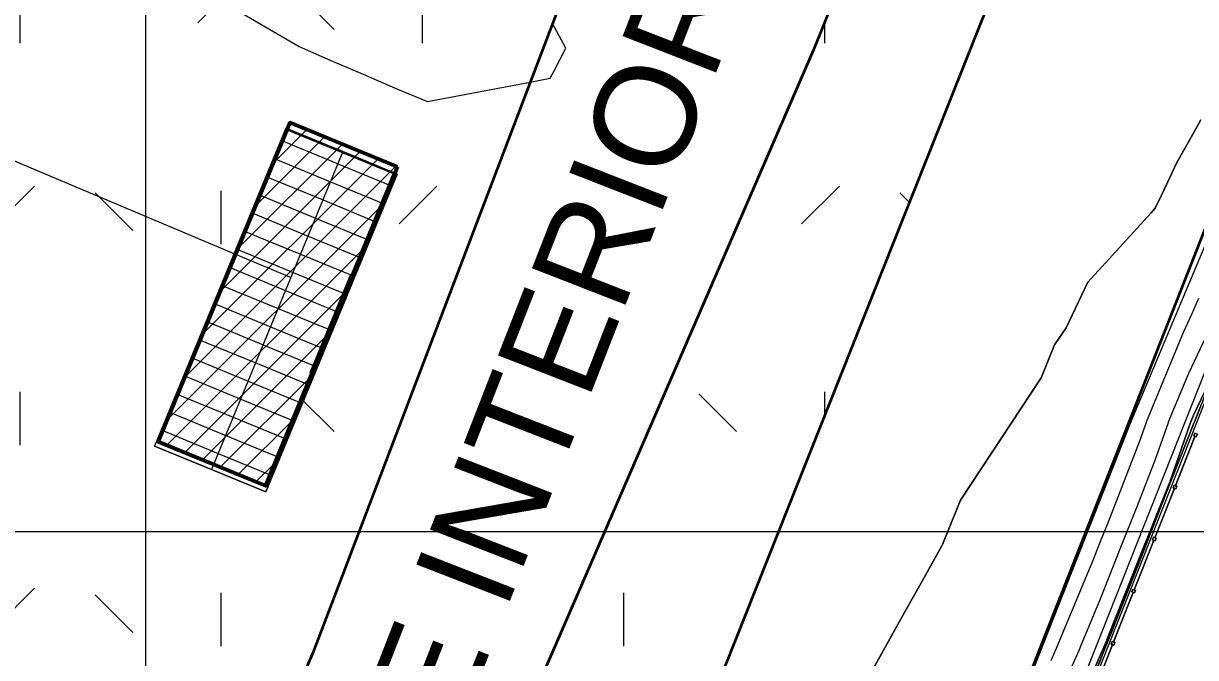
# Model space of a CAD drawing. Header units: metres. Extents: x -207 to 292, y -187 to 169.
# Drawn here: x -102.43 to -81.51, y 16.67 to 28 of the extents above; entities that cross this region are included whole.
import ezdxf

# ---------------------------------------------------------------- set-up
doc = ezdxf.new("R2010")
doc.units = ezdxf.units.M
for name, color, linetype, lineweight in [('A-FLOR', 7, 'Continuous', 9), ('A-GLAZ-CWMG', 7, 'Continuous', 9), ('A-ROOF', 7, 'Continuous', 9), ('A-ROOF-PATT', 7, 'Continuous', 9), ('ACHURADO', 7, 'Continuous', 9), ('BORDE CAMINO', 7, 'Continuous', 35), ('C-BLDG-PADS', 7, 'Continuous', 9), ('C-TOPO', 7, 'Continuous', 9), ('C-TOPO-MAJR', 7, 'Continuous', 35), ('C-TOPO-MINR', 7, 'Continuous', 9), ('CERCO INTERIOR', 7, 'Continuous', 9), ('edificios', 7, 'Continuous', 50), ('grilla', 7, 'Continuous', 9), ('I-WALL', 7, 'Continuous', 9), ('P-SANR-FIXT', 7, 'Continuous', 9), ('solera', 7, 'Continuous', 35)]:
    doc.layers.add(name, color=color, linetype=linetype, lineweight=lineweight)
doc.layers.add('PR10-ARQ-PL-001-Emplazamiento-C-1_dwg', color=7, linetype='Continuous', lineweight=9, true_color=0x767676)
doc.layers.add('TEXTO', color=5, linetype='Continuous', lineweight=9, true_color=0x0000ff)
doc.styles.add('Arial', font='arial.ttf', dxfattribs={"height": 1.792988})
pattern_1 = [(90, (-655750.258, -5498481.082), (-3.592, 3.592), [0.9525, -6.232]), (45, (-655750.258, -5498481.082), (-3.5921024484, 3.5921024484), [0.9525, -4.127]), (135, (-655750.258, -5498481.082), (-3.5921024484, -3.5921024484), [0.9525, -4.127])]

# ---------------------------------------------------------------- blocks, each defined once
blk = doc.blocks.new('M_Estanque-Terraza - M_Estanque-Terraza-2331352-PLANTA EMPLAZAMIENTO ACTUALIZADO')
at = {"layer": 'P-SANR-FIXT'}
for p, q in [((-4.04, -2.86), (-4.466, -3.222)), ((-4.466, -3.222), (-4.04, -2.86)), ((-4.04, -2.86), (-4.466, -3.222)), ((-4.466, -3.222), (-4.04, -2.86)), ((-4.415, -3.253), (-3.976, -2.879)), ((-4.415, -3.253), (-4.007, -2.906)), ((-4.007, -2.906), (-4.415, -3.253)), ((-4.415, -3.253), (-4.007, -2.906)), ((-4.007, -2.906), (-4.415, -3.253)), ((-3.95, -2.873), (-4.407, -3.262)), ((-4.407, -3.262), (-3.967, -2.887)), ((-4.04, -2.86), (-4.175, -2.975)), ((-4.175, -2.975), (-4.04, -2.86)), ((-3.974, -2.877), (-4.142, -3.021)), ((-4.142, -3.021), (-4.007, -2.906)), ((-4.007, -2.906), (-4.142, -3.021)), ((-4.142, -3.021), (-4.027, -2.922)), ((-4.194, -2.991), (-4.466, -3.222)), ((-4.466, -3.222), (-4.194, -2.991)), ((-4.161, -3.037), (-4.415, -3.253)), ((-4.161, -3.037), (-4.415, -3.253)), ((-4.415, -3.253), (-4.161, -3.037)), ((-4.044, -2.937), (-4.161, -3.037)), ((-4.471, -3.292), (-4.012, -3.832)), ((-4.012, -3.832), (-4.471, -3.292)), ((-4.471, -3.292), (-4.012, -3.832)), ((-4.012, -3.832), (-4.471, -3.292)), ((-4.471, -3.292), (-4.012, -3.832)), ((-4.012, -3.832), (-4.471, -3.292)), ((-3.981, -3.781), (-4.416, -3.27)), ((-4.416, -3.27), (-3.981, -3.781)), ((-3.981, -3.781), (-4.416, -3.27)), ((-4.416, -3.27), (-3.981, -3.781)), ((-4.416, -3.27), (-3.981, -3.781)), ((-3.981, -3.781), (-4.416, -3.27)), ((-4.416, -3.27), (-3.981, -3.781)), ((-3.981, -3.781), (-4.416, -3.27)), ((-3.972, -3.773), (-4.407, -3.262)), ((-4.407, -3.262), (-3.972, -3.773)), ((3.617, -3.281), (3.462, -3.441)), ((3.617, -3.281), (3.462, -3.441)), ((3.541, -3.362), (3.617, -3.281)), ((3.779, -3.443), (3.617, -3.281)), ((-3.972, -3.773), (-3.519, -3.388)), ((-3.536, -3.402), (-3.972, -3.773)), ((-3.529, -3.412), (-3.964, -3.783)), ((-3.56, -3.439), (-3.964, -3.783)), ((-3.964, -3.783), (-3.56, -3.439)), ((-3.56, -3.439), (-3.964, -3.783)), ((-3.964, -3.783), (-3.56, -3.439)), ((-3.941, -3.837), (-3.521, -3.479)), ((-3.521, -3.479), (-3.941, -3.837)), ((-3.941, -3.837), (-3.521, -3.479)), ((-3.521, -3.479), (-3.941, -3.837)), ((-3.714, -3.57), (-3.597, -3.47)), ((-3.695, -3.554), (-3.527, -3.411)), ((-3.695, -3.554), (-3.56, -3.439)), ((-3.56, -3.439), (-3.695, -3.554)), ((-3.58, -3.455), (-3.695, -3.554)), ((-3.656, -3.594), (-3.521, -3.479)), ((-3.521, -3.479), (-3.656, -3.594)), ((3.462, -3.441), (3.541, -3.362)), ((3.462, -3.441), (3.63, -3.597)), ((3.826, -3.397), (3.586, -3.645)), ((3.826, -3.397), (3.586, -3.645)), ((3.779, -3.443), (3.63, -3.597)), ((3.779, -3.443), (3.63, -3.597)), ((3.87, -3.441), (3.631, -3.688)), ((3.87, -3.441), (3.631, -3.688)), ((3.634, -3.691), (3.872, -3.444)), ((3.634, -3.691), (3.872, -3.444)), ((3.882, -3.453), (3.644, -3.699)), ((3.882, -3.453), (3.644, -3.699)), ((3.826, -3.397), (3.779, -3.443)), ((3.839, -3.497), (3.816, -3.521)), ((3.839, -3.497), (3.816, -3.521)), ((3.816, -3.521), (3.824, -3.529)), ((3.816, -3.521), (3.824, -3.529)), ((3.843, -3.492), (3.82, -3.517)), ((3.843, -3.492), (3.82, -3.517)), ((3.824, -3.529), (3.847, -3.504)), ((3.824, -3.529), (3.847, -3.504)), ((3.87, -3.441), (3.826, -3.397)), ((3.828, -3.525), (3.851, -3.5)), ((3.828, -3.525), (3.851, -3.5)), ((3.857, -3.478), (3.843, -3.492)), ((3.843, -3.492), (3.851, -3.5)), ((3.851, -3.5), (3.843, -3.492)), ((3.851, -3.5), (3.843, -3.492)), ((3.851, -3.5), (3.865, -3.486)), ((3.871, -3.464), (3.857, -3.478)), ((3.865, -3.486), (3.879, -3.471)), ((3.879, -3.471), (3.871, -3.464)), ((3.882, -3.453), (3.872, -3.444)), ((-3.964, -3.783), (-3.714, -3.57)), ((-3.714, -3.57), (-3.964, -3.783)), ((-3.964, -3.783), (-3.714, -3.57)), ((-3.941, -3.837), (-3.675, -3.61)), ((-3.675, -3.61), (-3.941, -3.837)), ((3.63, -3.597), (3.586, -3.645)), ((3.586, -3.645), (3.631, -3.688)), ((3.634, -3.691), (3.644, -3.699)), ((3.668, -3.674), (3.654, -3.689)), ((3.654, -3.689), (3.662, -3.696)), ((3.662, -3.696), (3.676, -3.682)), ((3.682, -3.66), (3.668, -3.674)), ((3.676, -3.682), (3.69, -3.668)), ((3.705, -3.635), (3.682, -3.66)), ((3.705, -3.635), (3.682, -3.66)), ((3.69, -3.668), (3.682, -3.66)), ((3.682, -3.66), (3.69, -3.668)), ((3.682, -3.66), (3.69, -3.668)), ((3.709, -3.631), (3.686, -3.656)), ((3.709, -3.631), (3.686, -3.656)), ((3.69, -3.668), (3.713, -3.643)), ((3.69, -3.668), (3.713, -3.643)), ((3.694, -3.663), (3.717, -3.639)), ((3.694, -3.663), (3.717, -3.639)), ((3.717, -3.639), (3.709, -3.631)), ((3.717, -3.639), (3.709, -3.631)), ((3.776, -3.562), (3.749, -3.591)), ((3.776, -3.562), (3.749, -3.591)), ((3.776, -3.562), (3.749, -3.591)), ((3.776, -3.562), (3.749, -3.591)), ((3.749, -3.591), (3.757, -3.598)), ((3.749, -3.591), (3.757, -3.598)), ((3.757, -3.598), (3.784, -3.569)), ((3.757, -3.598), (3.784, -3.569)), ((3.757, -3.598), (3.784, -3.569)), ((3.757, -3.598), (3.784, -3.569)), ((3.784, -3.569), (3.776, -3.562)), ((3.784, -3.569), (3.776, -3.562))]:
    blk.add_line(p, q, dxfattribs=at)
at = {"layer": 'P-SANR-FIXT', "flags": 128}
for points in [[(-3.976, -2.879), (-3.983, -2.885), (-3.991, -2.892), (-3.999, -2.898), (-4.006, -2.905), (-4.014, -2.911), (-4.021, -2.918), (-4.029, -2.924), (-4.037, -2.931), (-4.044, -2.937)], [(-4.027, -2.922), (-4.022, -2.918), (-4.016, -2.913), (-4.011, -2.909), (-4.006, -2.904), (-4.001, -2.9), (-3.995, -2.895), (-3.99, -2.891), (-3.985, -2.886), (-3.979, -2.882), (-3.974, -2.877)], [(-3.967, -2.887), (-3.962, -2.882), (-3.956, -2.878), (-3.95, -2.873)], [(-3.597, -3.47), (-3.59, -3.464), (-3.582, -3.457), (-3.574, -3.451), (-3.567, -3.444), (-3.559, -3.438), (-3.552, -3.431), (-3.544, -3.425), (-3.536, -3.418), (-3.529, -3.412)], [(-3.527, -3.411), (-3.533, -3.415), (-3.538, -3.42), (-3.543, -3.424), (-3.548, -3.429), (-3.554, -3.433), (-3.559, -3.438), (-3.564, -3.442), (-3.569, -3.446), (-3.575, -3.451), (-3.58, -3.455)], [(-3.519, -3.388), (-3.525, -3.392), (-3.53, -3.397), (-3.536, -3.402)]]:
    blk.add_lwpolyline(points, dxfattribs=at)
at = {"layer": 'P-SANR-FIXT'}
for centre, radius, start, end in [((0, 0), 5.152, 0, 180), ((0, 0), 5.152, 0, 180), ((0, 0), 5.127, 360, 180), ((0, 0), 5.127, 360, 180), ((0, 0), 4.998, 360, 180), ((0, 0), 4.976, 360, 180), ((0, 0), 4.906, 0, 180), ((0, 0), 4.883, 0, 180), ((0, 0), 5.152, 180, 216.1202), ((0, 0), 5.152, 180, 216.1202), ((0, 0), 5.127, 180, 216.0991), ((0, 0), 5.127, 180, 216.0991), ((0, 0), 4.998, 180, 215.9878), ((0, 0), 4.976, 180, 215.9675), ((0, 0), 4.906, 180, 0), ((0, 0), 4.883, 180, 0), ((0, 0), 5.152, 223.8638, 0), ((0, 0), 5.152, 223.8638, 0), ((0, 0), 5.127, 223.8805, 0), ((0, 0), 5.127, 223.8805, 0), ((0, 0), 4.998, 223.9693, 0), ((0, 0), 4.976, 223.9856, 360), ((0, 0), 0.181, 360, 180), ((0, 0), 0.181, 0, 180), ((0, 0), 0.181, 180, 360), ((0, 0), 0.181, 180, 0), ((0, 0), 0.156, 0, 180), ((0, 0), 0.156, 0, 180), ((0, 0), 0.156, 180, 0), ((0, 0), 0.156, 180, 0), ((0, 0), 4.95, 215.2893, 215.9444), ((0, 0), 4.95, 215.2893, 215.9444), ((0, 0), 4.95, 215.2893, 215.9444), ((0, 0), 4.95, 215.2893, 215.9444), ((0, 0), 4.95, 215.2893, 215.9444), ((0, 0), 4.95, 215.2893, 215.9444), ((0, 0), 4.908, 215.9062, 224.0344), ((0.035, 0.026), 4.95, 215.9127, 216.052), ((0, 0), 4.884, 216.0253, 223.911), ((0, 0), 5.152, 215.4908, 216.1202), ((0, 0), 5.152, 215.4908, 216.1202), ((0, 0), 5.127, 215.4667, 216.0991), ((0, 0), 5.127, 215.4667, 216.0991), ((-4.433, -3.26), 0.05, 130.4267, 220.4267), ((-4.433, -3.26), 0.05, 130.4267, 220.4267), ((-4.433, -3.26), 0.05, 130.4267, 220.4267), ((-4.433, -3.26), 0.05, 130.4267, 220.4267), ((-4.433, -3.26), 0.05, 130.4267, 220.4267), ((-4.433, -3.26), 0.05, 130.4267, 220.4267), ((-4.407, -3.262), 0.012, 130.4267, 220.4267), ((-4.407, -3.262), 0.012, 130.4267, 220.4267), ((-4.407, -3.262), 0.012, 130.4267, 220.4267), ((-4.407, -3.262), 0.012, 130.4267, 220.4267), ((-4.407, -3.262), 0.012, 130.4267, 220.4267), ((-4.407, -3.262), 0.012, 130.4267, 220.4267), ((-4.407, -3.262), 0.012, 130.4267, 220.4267), ((-4.407, -3.262), 0.012, 130.4267, 220.4267), ((0, 0), 5.127, 223.8805, 224.5122), ((0, 0), 5.127, 223.8805, 224.5122), ((0, 0), 4.95, 224.0039, 224.6583), ((0, 0), 4.95, 224.0039, 224.6583), ((0, 0), 4.95, 224.0039, 224.6583), ((0, 0), 4.95, 224.0039, 224.6583), ((0, 0), 4.95, 224.0039, 224.6583), ((0, 0), 4.95, 224.0039, 224.6583), ((0.035, 0.026), 4.95, 223.8331, 223.9723), ((0, 0), 5.152, 223.8638, 224.4924), ((0, 0), 5.152, 223.8638, 224.4924), ((-3.974, -3.799), 0.05, 220.4267, 310.4267), ((-3.974, -3.799), 0.05, 220.4267, 310.4267), ((-3.974, -3.799), 0.05, 220.4267, 310.4267), ((-3.974, -3.799), 0.05, 220.4267, 310.4267), ((-3.974, -3.799), 0.05, 220.4267, 310.4267), ((-3.974, -3.799), 0.05, 220.4267, 310.4267), ((-3.972, -3.773), 0.012, 220.4267, 310.4267), ((-3.972, -3.773), 0.012, 220.4267, 310.4267), ((-3.972, -3.773), 0.012, 220.4267, 310.4267), ((-3.972, -3.773), 0.012, 220.4267, 310.4267), ((-3.972, -3.773), 0.012, 220.4267, 310.4267), ((-3.972, -3.773), 0.012, 220.4267, 310.4267), ((-3.972, -3.773), 0.012, 220.4267, 310.4267), ((-3.972, -3.773), 0.012, 220.4267, 310.4267)]:
    blk.add_arc(centre, radius, start, end, dxfattribs=at)
for major_axis, ratio, start_param, end_param in [((-2.955, 3.944), 0.99567, 1.554548, 1.55699), ((-2.956, 3.945), 0.995671, 1.693392, 1.695831)]:
    blk.add_ellipse((0.001, 0.001), major_axis=major_axis, ratio=ratio, start_param=start_param, end_param=end_param, dxfattribs=at)
blk = doc.blocks.new('Circular Mullion - 5mm-2127248-PLANTA EMPLAZAMIENTO ACTUALIZADO')
at = {"layer": 'A-GLAZ-CWMG'}
for p, q in [((-107.648, -45.397), (-107.997, -46.28)), ((-107.646, -45.398), (-107.995, -46.281)), ((-107.995, -46.281), (-107.646, -45.398)), ((-107.993, -46.282), (-107.643, -45.399)), ((-107.646, -45.398), (-107.648, -45.397)), ((-107.643, -45.399), (-107.646, -45.398)), ((-107.997, -46.28), (-107.995, -46.281)), ((-107.995, -46.281), (-107.993, -46.282))]:
    blk.add_line(p, q, dxfattribs=at)
blk = doc.blocks.new('Rectangular Mullion - 50 x 50 mm-2128568-PLANTA EMPLAZAMIENTO ACTUALIZADO')
at = {"layer": 'A-GLAZ-CWMG'}
for p, q in [((0.025, 0.025), (-0.025, 0.025)), ((-0.025, 0.025), (-0.025, -0.025)), ((0.025, -0.025), (0.025, 0.025)), ((-0.025, -0.025), (0.025, -0.025))]:
    blk.add_line(p, q, dxfattribs=at)
blk = doc.blocks.new('Rectangular Mullion - 50 x 50 mm-2128569-PLANTA EMPLAZAMIENTO ACTUALIZADO')
at = {"layer": 'A-GLAZ-CWMG'}
for p, q in [((-0.025, -0.025), (-0.025, 0.025)), ((-0.025, 0.025), (0.025, 0.025)), ((0.025, 0.025), (0.025, -0.025)), ((0.025, -0.025), (-0.025, -0.025))]:
    blk.add_line(p, q, dxfattribs=at)
blk = doc.blocks.new('YADRAN_LASQUEMAS_ARQ_MO_002_TERRAZAS_rvt-1-PLANTA EMPLAZAMIENTO ACTUALIZADO')
at = {"layer": 'A-GLAZ-CWMG', "lineweight": 9}
for p in [(26.125, 66.019), (26.125, 66.019), (26.125, 66.019), (26.125, 66.019), (25.757, 65.089), (25.757, 65.089), (25.757, 65.089), (25.757, 65.089), (25.389, 64.159), (25.389, 64.159), (25.389, 64.159), (25.389, 64.159), (25.021, 63.229), (25.021, 63.229), (25.021, 63.229), (25.021, 63.229), (24.653, 62.299), (24.653, 62.299), (24.653, 62.299), (24.653, 62.299)]:
    blk.add_blockref('Circular Mullion - 5mm-2127248-PLANTA EMPLAZAMIENTO ACTUALIZADO', p, dxfattribs=at)
at = {"layer": 'A-GLAZ-CWMG', "lineweight": 9, "extrusion": (0, 0, -1), "rotation": 111.5900000000005}
for name, p in [('Rectangular Mullion - 50 x 50 mm-2128568-PLANTA EMPLAZAMIENTO ACTUALIZADO', (81.511, 20.644)), ('Rectangular Mullion - 50 x 50 mm-2128569-PLANTA EMPLAZAMIENTO ACTUALIZADO', (81.511, 20.644)), ('Rectangular Mullion - 50 x 50 mm-2128568-PLANTA EMPLAZAMIENTO ACTUALIZADO', (81.879, 19.714)), ('Rectangular Mullion - 50 x 50 mm-2128569-PLANTA EMPLAZAMIENTO ACTUALIZADO', (81.879, 19.714)), ('Rectangular Mullion - 50 x 50 mm-2128568-PLANTA EMPLAZAMIENTO ACTUALIZADO', (82.247, 18.785)), ('Rectangular Mullion - 50 x 50 mm-2128569-PLANTA EMPLAZAMIENTO ACTUALIZADO', (82.247, 18.785)), ('Rectangular Mullion - 50 x 50 mm-2128568-PLANTA EMPLAZAMIENTO ACTUALIZADO', (82.615, 17.855)), ('Rectangular Mullion - 50 x 50 mm-2128569-PLANTA EMPLAZAMIENTO ACTUALIZADO', (82.615, 17.855)), ('Rectangular Mullion - 50 x 50 mm-2128568-PLANTA EMPLAZAMIENTO ACTUALIZADO', (82.983, 16.925)), ('Rectangular Mullion - 50 x 50 mm-2128569-PLANTA EMPLAZAMIENTO ACTUALIZADO', (82.983, 16.925))]:
    blk.add_blockref(name, p, dxfattribs=at)
at = {"layer": 'P-SANR-FIXT', "lineweight": 9, "rotation": 154.3771250521}
blk.add_blockref('M_Estanque-Terraza - M_Estanque-Terraza-2331352-PLANTA EMPLAZAMIENTO ACTUALIZADO', (-78.181, 11.407), dxfattribs=at)
blk = doc.blocks.new('YADRAN_LASQUEMAS_ARQ_MO_006_E02_rvt-1-PLANTA EMPLAZAMIENTO ACTUALIZADO')
at = {"layer": 'A-ROOF-PATT', "true_color": 0x008040}
h = blk.add_hatch(dxfattribs=at)
h.set_pattern_fill('FP_48', color=116, style=0, pattern_type=2)
h.set_pattern_definition([(157.569, (-13.152, -10.94), (-0.1335497, -0.3235189), [])])
h.paths.add_polyline_path([(-99.075, 20.027), (-96.73, 25.707), (-97.749, 26.127), (-100.093, 20.448)])
h = blk.add_hatch(dxfattribs=at)
h.set_pattern_fill('FP_47', color=116, style=0, pattern_type=2)
h.set_pattern_definition([(157.569, (-12.874, -11.055), (-0.1335497, -0.3235189), [])])
h.paths.add_polyline_path([(-98.106, 19.627), (-95.761, 25.307), (-96.73, 25.707), (-99.075, 20.027)])
at = {"layer": 'A-FLOR'}
for p, q in [((-100.005, 20.541), (-97.712, 26.094)), ((-97.712, 26.094), (-100.005, 20.541)), ((-97.712, 26.094), (-95.835, 25.319)), ((-95.835, 25.319), (-97.712, 26.094)), ((-95.835, 25.319), (-97.298, 21.775)), ((-97.298, 21.775), (-95.835, 25.319)), ((-97.298, 21.775), (-98.128, 19.766)), ((-98.128, 19.766), (-97.298, 21.775)), ((-98.128, 19.766), (-100.005, 20.541)), ((-100.005, 20.541), (-98.128, 19.766))]:
    blk.add_line(p, q, dxfattribs=at)
at = {"layer": 'A-ROOF'}
for p, q in [((-97.749, 26.127), (-100.093, 20.448)), ((-97.749, 26.127), (-100.093, 20.448)), ((-96.73, 25.707), (-97.749, 26.127)), ((-97.749, 26.127), (-96.73, 25.707)), ((-96.73, 25.707), (-99.075, 20.027)), ((-96.73, 25.707), (-99.075, 20.027)), ((-95.761, 25.307), (-96.73, 25.707)), ((-96.73, 25.707), (-95.761, 25.307)), ((-98.106, 19.627), (-95.761, 25.307)), ((-95.761, 25.307), (-98.106, 19.627)), ((-99.075, 20.027), (-100.093, 20.448)), ((-100.093, 20.448), (-99.075, 20.027)), ((-98.106, 19.627), (-99.075, 20.027)), ((-99.075, 20.027), (-98.106, 19.627))]:
    blk.add_line(p, q, dxfattribs=at)
at = {"layer": 'I-WALL'}
for p, q in [((-100.014, 20.545), (-97.722, 26.098)), ((-97.722, 26.098), (-100.014, 20.545)), ((-100.005, 20.541), (-97.712, 26.094)), ((-97.712, 26.094), (-100.005, 20.541)), ((-97.722, 26.098), (-97.718, 26.107)), ((-97.718, 26.107), (-97.722, 26.098)), ((-97.718, 26.107), (-96.733, 25.701)), ((-95.822, 25.325), (-97.718, 26.107)), ((-97.712, 26.094), (-95.835, 25.319)), ((-96.737, 25.691), (-97.712, 26.094)), ((-96.737, 25.691), (-96.733, 25.701)), ((-95.835, 25.319), (-96.737, 25.691)), ((-96.733, 25.701), (-95.822, 25.325)), ((-95.835, 25.319), (-96.586, 23.501)), ((-96.586, 23.501), (-95.835, 25.319)), ((-95.822, 25.325), (-95.826, 25.316)), ((-95.826, 25.316), (-95.822, 25.325)), ((-95.826, 25.316), (-96.577, 23.497)), ((-96.577, 23.497), (-95.826, 25.316)), ((-97.315, 21.76), (-96.589, 23.518)), ((-96.589, 23.518), (-97.315, 21.76)), ((-97.306, 21.756), (-96.58, 23.515)), ((-96.58, 23.515), (-97.306, 21.756)), ((-96.589, 23.518), (-96.58, 23.515)), ((-96.589, 23.518), (-96.58, 23.515)), ((-96.577, 23.497), (-96.586, 23.501)), ((-96.577, 23.497), (-96.586, 23.501)), ((-97.298, 21.775), (-98.128, 19.766)), ((-98.128, 19.766), (-97.298, 21.775)), ((-97.289, 21.771), (-98.122, 19.753)), ((-98.122, 19.753), (-97.289, 21.771)), ((-97.298, 21.775), (-97.289, 21.771)), ((-97.298, 21.775), (-97.289, 21.771)), ((-97.306, 21.756), (-97.315, 21.76)), ((-97.306, 21.756), (-97.315, 21.76)), ((-100.018, 20.536), (-100.014, 20.545)), ((-100.014, 20.545), (-100.018, 20.536)), ((-99.033, 20.129), (-100.018, 20.536)), ((-100.018, 20.536), (-98.131, 19.757)), ((-98.128, 19.766), (-100.005, 20.541)), ((-100.005, 20.541), (-99.029, 20.138)), ((-99.029, 20.138), (-99.033, 20.129)), ((-98.131, 19.757), (-99.033, 20.129)), ((-99.029, 20.138), (-98.128, 19.766)), ((-98.122, 19.753), (-98.131, 19.757)), ((-98.122, 19.753), (-98.131, 19.757))]:
    blk.add_line(p, q, dxfattribs=at)
blk = doc.blocks.new('PR10-ARQ-PL-001-Emplazamiento-C-1_dwg-674643-PLANTA EMPLAZAMIENTO ACTUALIZADO')
at = {"lineweight": 9, "true_color": 0x0000ff}
h = blk.add_hatch(dxfattribs=at)
h.set_pattern_fill('FP_4', color=5, style=0, pattern_type=2)
h.set_pattern_definition([(45, (0, 0), (-0.2245064, 0.2245064), [])])
h.paths.add_polyline_path([(-98.109, 19.735), (-95.761, 25.437), (-97.678, 26.227), (-100.027, 20.525), (-98.818, 20.027)])
at = {"layer": 'ACHURADO'}
h = blk.add_hatch(dxfattribs=at)
h.set_pattern_fill('FP_1', color=256, style=0, pattern_type=2)
h.set_pattern_definition(pattern_1)
h.paths.add_polyline_path([(-161.771, -49.779), (-127.862, -43.679), (-120.948, -28.309), (-111.803, -11.418), (-104.331, 0.453), (-97.266, 16.755), (-92.284, 29.861), (-84.153, 48.383), (-83.895, 48.922), (-83.576, 49.56), (-83.246, 50.193), (-82.906, 50.82), (-82.555, 51.442), (-82.193, 52.057), (-81.821, 52.666), (-81.047, 53.865), (-80.645, 54.455), (-80.233, 55.037), (-79.811, 55.613), (-79.38, 56.182), (-75.091, 62.133), (-74.617, 62.76), (-74.134, 63.38), (-73.641, 63.992), (-73.138, 64.596), (-72.625, 65.192), (-72.103, 65.779), (-71.572, 66.359), (-70.664, 67.305), (-70.482, 67.491), (-69.923, 68.045), (-69.356, 68.589), (-68.78, 69.124), (-68.196, 69.65), (-67.003, 70.673), (-66.394, 71.17), (-65.778, 71.658), (-65.153, 72.136), (-64.522, 72.603), (-63.882, 73.061), (-63.236, 73.508), (-62.583, 73.945), (-61.922, 74.371), (-61.255, 74.787), (-60.582, 75.192), (-59.902, 75.586), (-59.306, 75.883), (-58.704, 76.167), (-58.097, 76.441), (-57.486, 76.702), (-56.869, 76.952), (-56.247, 77.19), (-55.621, 77.416), (-54.991, 77.63), (-54.357, 77.832), (-53.077, 78.199), (-52.433, 78.364), (-51.785, 78.517), (-51.134, 78.658), (-50.481, 78.785), (-49.826, 78.901), (-49.168, 79.003), (-48.509, 79.093), (-47.848, 79.171), (-47.185, 79.236), (-45.858, 79.327), (-45.193, 79.354), (-44.527, 79.367), (-43.862, 79.368), (-43.196, 79.357), (-42.531, 79.332), (-41.867, 79.295), (-41.203, 79.245), (-40.54, 79.183), (-39.879, 79.108), (-39.219, 79.02), (-38.562, 78.919), (-37.906, 78.806), (-37.252, 78.68), (-36.601, 78.542), (-35.953, 78.392), (-35.308, 78.229), (-34.666, 78.053), (47.551, 57.663), (47.81, 57.578), (48.073, 57.505), (48.338, 57.445), (48.607, 57.396), (48.877, 57.361), (49.148, 57.338), (49.421, 57.327), (49.693, 57.329), (49.966, 57.344), (50.237, 57.372), (50.506, 57.412), (50.774, 57.464), (51.038, 57.529), (51.3, 57.606), (51.811, 57.797), (52.059, 57.909), (52.301, 58.033), (52.538, 58.169), (52.768, 58.315), (52.991, 58.471), (53.207, 58.638), (53.414, 58.815), (53.614, 59.001), (53.804, 59.196), (53.985, 59.4), (54.156, 59.612), (54.318, 59.831), (54.469, 60.058), (54.609, 60.292), (54.738, 60.532), (54.856, 60.778), (54.962, 61.028), (55.057, 61.284), (55.14, 61.544), (55.21, 61.807), (55.269, 62.073), (55.314, 62.342), (55.348, 62.613), (55.368, 62.884), (55.486, 68.004), (-83.704, 141.488), (-151.221, -23.933)])
h.paths.add_polyline_path([(-98.109, 19.735), (-100.027, 20.525), (-97.678, 26.227), (-95.761, 25.431), (-97.988, 20.027)])
h.paths.add_polyline_path([(-94.264, 28.288), (-97.543, 29.64), (-95.193, 35.341), (-91.917, 33.984), (-94.257, 28.306)])
h.paths.add_polyline_path([(-88.37, 41.33), (-91.648, 42.682), (-89.298, 48.383), (-86.02, 47.032), (-88.359, 41.356)])
h.paths.add_polyline_path([(-107.511, 62.681), (-109.81, 61.362), (-111.554, 61.194), (-112.168, 61.108), (-111.143, 62.121), (-109.024, 62.933)])
h.paths.add_polyline_path([(-107.511, 62.681), (-104.877, 62.965), (-103.986, 62.697), (-104.876, 62.403)])
h.paths.add_polyline_path([(-106.042, 59.476), (-106.66, 60.171), (-107.511, 62.681), (-106.15, 60.408)])
h.paths.add_polyline_path([(-97.117, 62.944), (-99.416, 61.625), (-101.16, 61.457), (-101.774, 61.371), (-100.749, 62.384), (-98.63, 63.196)])
h.paths.add_polyline_path([(-95.648, 59.739), (-96.266, 60.434), (-97.117, 62.944), (-95.756, 60.671)])
h.paths.add_polyline_path([(-94.482, 62.666), (-97.117, 62.944), (-94.483, 63.228), (-93.592, 62.96)])
h.paths.add_polyline_path([(-104.12, 64.725), (-104.103, 64.74), (-104.082, 64.735)])
h.paths.add_polyline_path([(-103.959, 75.174), (-101.325, 75.458), (-100.433, 75.19), (-101.324, 74.896)])
h.paths.add_polyline_path([(-108.615, 73.601), (-107.591, 74.613), (-105.472, 75.426), (-103.959, 75.174), (-106.258, 73.855), (-108.002, 73.687)])
h.paths.add_polyline_path([(-100.567, 77.218), (-100.55, 77.233), (-100.53, 77.228)])
h = blk.add_hatch(dxfattribs=at)
h.set_pattern_fill('FP_1', color=256, style=0, pattern_type=2)
h.set_pattern_definition(pattern_1)
h.paths.add_polyline_path([(-109.746, -33.419), (-81.977, 36.498), (-79.743, 37.301), (-79.538, 37.853), (-79.692, 37.91), (-79.529, 38.351), (-79.159, 38.214), (-79.322, 37.773), (-79.548, 37.372), (-78.372, 37.795), (-31.438, 19.05), (-31.367, 19.242), (-31.521, 19.299), (-31.357, 19.74), (-30.987, 19.603), (-31.15, 19.162), (-31.254, 18.977), (-28.462, 17.861), (-26.474, 22.839), (-35.025, 26.239), (-35.008, 26.281), (-81.174, 44.741), (-81.294, 45.005), (-81.38, 44.833), (-81.457, 44.658), (-81.526, 44.479), (-81.586, 44.297), (-88.33, 27.525), (-99.365, 2.058), (-108.453, -12.959), (-112.02, -18.411), (-112.091, -18.588), (-112.151, -18.77), (-112.199, -18.954), (-112.235, -19.141), (-112.26, -19.331), (-112.272, -19.521), (-112.273, -19.712), (-112.262, -19.902), (-112.239, -20.091), (-112.205, -20.279), (-112.155, -20.474), (-112.101, -20.646), (-112.032, -20.824), (-111.952, -20.997), (-111.861, -21.165), (-111.694, -21.419), (-111.65, -21.482), (-111.529, -21.63), (-111.045, -20.434), (-107.779, -21.779), (-110.981, -29.684), (-113.573, -28.617), (-113.789, -29.154), (-111.88, -31.167)])
h.paths.add_polyline_path([(-100.595, -9.645), (-100.724, -9.624), (-100.849, -9.57), (-100.953, -9.491), (-100.993, -9.445), (-101.023, -9.397), (-101.044, -9.347), (-101.052, -9.298), (-101.05, -9.251), (-100.952, -9.293), (-100.922, -9.223), (-101.02, -9.181), (-100.988, -9.148), (-100.947, -9.121), (-100.899, -9.102), (-100.844, -9.09), (-100.721, -9.093), (-100.595, -9.128), (-100.479, -9.192), (-100.389, -9.278), (-100.356, -9.325), (-100.334, -9.374), (-100.323, -9.422), (-100.322, -9.469), (-100.333, -9.512), (-100.354, -9.551), (-100.386, -9.585), (-100.428, -9.612), (-100.478, -9.632), (-100.534, -9.643)])
h.paths.add_polyline_path([(-101.91, -9.059), (-102.342, -8.873), (-102.186, -8.51), (-101.754, -8.696), (-101.815, -8.838), (-101.918, -8.794), (-101.928, -8.73), (-101.968, -8.68), (-102.028, -8.656), (-102.092, -8.664), (-102.12, -8.681), (-102.16, -8.731), (-102.169, -8.762), (-102.162, -8.827), (-102.124, -8.879), (-102.097, -8.896), (-102.033, -8.907), (-101.972, -8.886), (-101.948, -8.864), (-101.845, -8.908), (-101.862, -8.946)])
at = {"layer": 'BORDE CAMINO', "flags": 128}
for points in [[(-84.203, 48.278), (-92.284, 29.861), (-97.266, 16.755), (-104.331, 0.453), (-111.803, -11.418), (-120.948, -28.309), (-127.862, -43.679), (-126.632, -48.335)], [(-81.586, 44.297), (-88.33, 27.525), (-99.365, 2.058), (-108.453, -12.959), (-112.02, -18.411)]]:
    blk.add_lwpolyline(points, dxfattribs=at)
at = {"layer": 'C-BLDG-PADS', "flags": 128}
blk.add_lwpolyline([(-97.712, 26.094), (-95.835, 25.319), (-98.128, 19.766), (-100.005, 20.541)], close=True, dxfattribs=at)
at = {"layer": 'C-TOPO', "flags": 128}
for points in [[(-99.653, 11.248), (-97.266, 16.755), (-96.988, 17.486), (-96.686, 18.28), (-96.471, 18.847), (-96.237, 19.461), (-95.539, 21.299), (-95.304, 21.917), (-94.515, 23.992), (-94.262, 24.659), (-94.127, 25.013), (-93.277, 27.25), (-93.099, 27.717), (-92.622, 28.974)], [(-92.622, 28.974), (-93.099, 27.717), (-93.277, 27.25), (-94.127, 25.013), (-94.262, 24.659), (-94.515, 23.992), (-95.304, 21.917), (-95.539, 21.299), (-96.237, 19.461), (-96.471, 18.847), (-96.686, 18.28), (-96.988, 17.486), (-97.266, 16.755), (-99.653, 11.248)], [(-93.679, 15.18), (-92.94, 16.886), (-92.523, 17.848), (-92.235, 18.514), (-92.15, 18.709), (-91.702, 19.743), (-91.34, 20.578), (-91.273, 20.733), (-90.293, 22.994), (-90.054, 23.547), (-89.782, 24.174), (-89.505, 24.813), (-89.135, 25.666), (-88.934, 26.13), (-88.807, 26.423), (-88.33, 27.525), (-88.327, 27.532), (-88.174, 27.914), (-87.8, 28.843)], [(-80.993, 36.852), (-81.528, 36.659), (-81.923, 36.517), (-81.977, 36.498), (-82.053, 36.306), (-82.17, 36.01), (-82.226, 35.87), (-82.303, 35.676), (-83.742, 32.054), (-85.272, 28.2), (-86.07, 26.191), (-86.263, 25.706), (-87.024, 23.791), (-87.41, 22.818), (-88.089, 21.107), (-88.763, 19.41), (-89.214, 18.275), (-89.867, 16.631)], [(-87.8, 28.843), (-88.174, 27.914), (-88.327, 27.532), (-88.33, 27.525), (-88.807, 26.423), (-88.934, 26.13), (-89.135, 25.666), (-89.505, 24.813), (-89.782, 24.174), (-90.054, 23.547), (-90.293, 22.994), (-91.273, 20.733), (-91.34, 20.578), (-91.702, 19.743), (-92.15, 18.709), (-92.235, 18.514), (-92.523, 17.848), (-92.94, 16.886), (-93.679, 15.18)], [(-89.867, 16.631), (-89.214, 18.275), (-88.763, 19.41), (-88.089, 21.107), (-87.41, 22.818), (-87.024, 23.791), (-86.263, 25.706), (-86.07, 26.191), (-85.272, 28.2), (-83.742, 32.054), (-82.303, 35.676), (-82.226, 35.87), (-82.17, 36.01), (-82.053, 36.306), (-81.977, 36.498), (-81.923, 36.517), (-81.528, 36.659), (-80.993, 36.852)], [(-81.332, 24.35), (-82.137, 22.305), (-82.271, 21.962), (-83.77, 18.155), (-83.791, 18.102), (-83.812, 18.049), (-84.252, 16.932), (-85.449, 13.89)], [(-81.332, 24.35), (-82.137, 22.305), (-82.271, 21.962), (-83.77, 18.155), (-83.791, 18.102), (-83.812, 18.049), (-84.252, 16.932), (-85.449, 13.89)], [(-43.28, 16.487), (-45.813, 18.344), (-66.313, 26.497), (-70.482, 28.155), (-72.906, 28.918), (-74.861, 28.974), (-76.901, 28.411), (-78.15, 27.746), (-78.732, 27.377), (-79.845, 26.541), (-80.841, 25.228), (-81.779, 22.997), (-82.666, 20.879), (-107.939, -43.26)], [(-83.419, 16.091), (-83.116, 16.86), (-83.066, 16.987), (-82.49, 18.447), (-82.003, 19.682), (-81.955, 19.803), (-81.535, 20.866), (-81.53, 20.879), (-80.989, 22.25)], [(-80.989, 22.25), (-81.53, 20.879), (-81.535, 20.866), (-81.955, 19.803), (-82.003, 19.682), (-82.49, 18.447), (-83.066, 16.987), (-83.116, 16.86), (-83.419, 16.091)]]:
    blk.add_lwpolyline(points, dxfattribs=at)
blk.add_lwpolyline([(-95.835, 25.319), (-97.712, 26.094), (-96.774, 25.707), (-95.835, 25.319), (-97.003, 22.491), (-97.298, 21.775), (-98.128, 19.766), (-99.066, 20.154), (-100.005, 20.541), (-98.859, 23.318), (-97.712, 26.094), (-96.774, 25.707), (-95.835, 25.319), (-97.003, 22.491), (-97.298, 21.775), (-98.128, 19.766), (-99.066, 20.154), (-100.005, 20.541), (-98.859, 23.318), (-97.712, 26.094), (-98.859, 23.318), (-100.005, 20.541), (-99.066, 20.154), (-98.128, 19.766), (-97.298, 21.775), (-97.003, 22.491), (-95.835, 25.319), (-96.774, 25.707), (-97.712, 26.094), (-100.005, 20.541), (-98.128, 19.766), (-97.298, 21.775)], close=True, dxfattribs=at)
at = {"layer": 'C-TOPO-MAJR', "color": 1, "lineweight": 9, "true_color": 0xff0000, "flags": 128}
for points in [[(-99.462, 28.731), (-97.515, 27.587), (-96.905, 27.316), (-96.369, 27.094), (-95.759, 26.823), (-95.223, 26.602), (-93.77, 26.878), (-93.391, 26.95), (-93.03, 27.019), (-92.963, 27.151), (-92.753, 27.559), (-92.992, 27.998)], [(-84.088, 16.614), (-84.02, 16.771), (-84.009, 16.797), (-83.34, 18.406), (-83.201, 18.76), (-83.079, 19.061), (-82.496, 20.573), (-82.484, 20.604), (-82.389, 20.876), (-82.388, 20.879), (-81.72, 22.495), (-81.574, 22.804), (-81.45, 23.091)], [(-81.417, 26.276), (-81.621, 25.91), (-81.842, 25.514), (-82.012, 25.155), (-82.119, 24.929), (-82.229, 24.698), (-82.303, 24.617), (-83.434, 23.375), (-83.714, 22.785), (-83.821, 22.559), (-84.027, 22.255), (-84.269, 21.669), (-85.707, 19.479), (-86.018, 18.72), (-86.03, 18.691), (-86.042, 18.662), (-86.361, 18.09), (-86.645, 17.58), (-87.465, 16.106)]]:
    blk.add_lwpolyline(points, dxfattribs=at)
at = {"layer": 'C-TOPO-MINR', "color": 9, "true_color": 0xc0c0c0, "flags": 128}
for points in [[(-83.777, 16.371), (-83.584, 16.814), (-83.553, 16.889), (-83.208, 17.72), (-82.857, 18.609), (-82.551, 19.366), (-82.254, 20.136), (-82.225, 20.211), (-81.995, 20.871), (-81.992, 20.879), (-81.632, 21.749), (-81.27, 22.516)], [(-81.163, 21.809), (-81.545, 21.002), (-81.596, 20.879), (-81.601, 20.867), (-81.965, 19.819), (-82.012, 19.699), (-82.023, 19.67), (-82.513, 18.457), (-83.075, 17.034), (-83.097, 16.981), (-83.148, 16.857), (-83.466, 16.127)]]:
    blk.add_lwpolyline(points, dxfattribs=at)
at = {"layer": 'CERCO INTERIOR', "flags": 128}
blk.add_lwpolyline([(-43.85, 6.193), (-70.423, -61.108), (-71.635, -63.468), (-73.528, -65.107), (-75.979, -65.979), (-78.566, -65.779), (-105.401, -55.121), (-107.404, -53.512), (-108.612, -51.268), (-108.759, -48.656), (-108.245, -46.181), (-80.715, 23.359), (-79.577, 25.615), (-77.836, 27.15), (-75.596, 28.067), (-72.986, 27.982), (-46.012, 17.335), (-43.997, 15.682), (-42.738, 13.651), (-42.339, 11.139), (-42.976, 8.657)], close=True, dxfattribs=at)
blk.add_lwpolyline([(-108.059, -46.255), (-80.533, 23.277), (-79.416, 25.491), (-77.729, 26.977), (-75.56, 27.865), (-73.027, 27.783), (-46.114, 17.161), (-44.149, 15.548), (-42.929, 13.58), (-42.543, 11.148), (-43.168, 8.716), (-44.039, 6.26)], dxfattribs=at)
at = {"layer": 'edificios'}
blk.add_line((-95.759, 25.436), (-95.805, 25.325), dxfattribs=at)
at = {"layer": 'edificios', "flags": 128}
for points in [[(-97.723, 26.116), (-97.678, 26.227), (-95.759, 25.436)], [(-95.805, 25.325), (-98.109, 19.735), (-100.027, 20.525), (-97.723, 26.116)]]:
    blk.add_lwpolyline(points, dxfattribs=at)
at = {"layer": 'grilla'}
for p, q in [((-100.258, 166.258), (-100.258, -186.737)), ((-207.182, 18.918), (-16.51, 18.918))]:
    blk.add_line(p, q, dxfattribs=at)
at = {"layer": 'solera'}
blk.add_line((-81.217, 24.641), (-109.396, -46.945), dxfattribs=at)
at = {"layer": 'solera', "flags": 128}
blk.add_lwpolyline([(13.372, 2.083), (13.051, 1.282), (-78.372, 37.795), (-81.977, 36.498), (-118.277, -54.897), (-118.616, -54.913), (-118.855, -55.514), (-118.649, -55.835), (-118.96, -56.618), (-59.119, -80.114)], dxfattribs=at)
at = {"layer": 'TEXTO'}
blk.add_line((-97.65, 23.452), (-98.675, 23.884), dxfattribs=at)
at = {"layer": 'TEXTO', "flags": 128}
blk.add_lwpolyline([(-98.675, 23.884), (-107.531, 27.624), (-120.126, 27.624)], dxfattribs=at)
at = {"layer": 'TEXTO', "insert": (-98.639, 10.076), "char_height": 1.79299, "width": 21.42419, "attachment_point": 1, "rotation": 68.6975, "line_spacing_factor": 0.941778, "style": 'Arial'}
blk.add_mtext('CALLE INTERIOR', dxfattribs=at)

msp = doc.modelspace()

# ---------------------------------------------------------------- linework, layer by layer
at = {"layer": 'C-BLDG-PADS'}
for p, q in [((-100.005, 20.541), (-97.712, 26.094)), ((-97.712, 26.094), (-95.835, 25.319)), ((-95.835, 25.319), (-98.128, 19.766)), ((-98.128, 19.766), (-100.005, 20.541))]:
    msp.add_line(p, q, dxfattribs=at)
at = {"layer": 'C-TOPO'}
for p, q in [((-93.099, 27.717), (-92.622, 28.974)), ((-92.622, 28.974), (-93.099, 27.717)), ((-87.8, 28.843), (-88.174, 27.914)), ((-88.174, 27.914), (-87.8, 28.843)), ((-86.07, 26.191), (-85.272, 28.2)), ((-85.272, 28.2), (-86.07, 26.191)), ((-88.174, 27.914), (-88.327, 27.532)), ((-88.327, 27.532), (-88.174, 27.914)), ((-93.277, 27.25), (-93.099, 27.717)), ((-93.099, 27.717), (-93.277, 27.25)), ((-88.33, 27.525), (-88.807, 26.423)), ((-88.807, 26.423), (-88.33, 27.525)), ((-88.327, 27.532), (-88.33, 27.525)), ((-88.33, 27.525), (-88.327, 27.532)), ((-94.127, 25.013), (-93.277, 27.25)), ((-93.277, 27.25), (-94.127, 25.013)), ((-88.807, 26.423), (-88.934, 26.13)), ((-88.934, 26.13), (-88.807, 26.423)), ((-86.263, 25.706), (-86.07, 26.191)), ((-86.07, 26.191), (-86.263, 25.706)), ((-97.712, 26.094), (-100.005, 20.541)), ((-97.712, 26.094), (-98.859, 23.318)), ((-97.712, 26.094), (-98.859, 23.318)), ((-97.712, 26.094), (-98.859, 23.318)), ((-97.712, 26.094), (-96.774, 25.707)), ((-96.774, 25.707), (-97.712, 26.094)), ((-96.774, 25.707), (-97.712, 26.094)), ((-97.712, 26.094), (-95.835, 25.319)), ((-88.934, 26.13), (-89.135, 25.666)), ((-89.135, 25.666), (-88.934, 26.13)), ((-96.774, 25.707), (-95.835, 25.319)), ((-95.835, 25.319), (-96.774, 25.707)), ((-95.835, 25.319), (-96.774, 25.707)), ((-89.135, 25.666), (-89.505, 24.813)), ((-89.505, 24.813), (-89.135, 25.666)), ((-87.024, 23.791), (-86.263, 25.706)), ((-86.263, 25.706), (-87.024, 23.791)), ((-97.298, 21.775), (-95.835, 25.319)), ((-95.835, 25.319), (-97.003, 22.491)), ((-97.003, 22.491), (-95.835, 25.319)), ((-97.003, 22.491), (-95.835, 25.319)), ((-80.841, 25.228), (-81.779, 22.997)), ((-94.262, 24.659), (-94.127, 25.013)), ((-94.127, 25.013), (-94.262, 24.659)), ((-89.505, 24.813), (-89.782, 24.174)), ((-89.782, 24.174), (-89.505, 24.813)), ((-94.515, 23.992), (-94.262, 24.659)), ((-94.262, 24.659), (-94.515, 23.992)), ((-81.332, 24.35), (-82.137, 22.305)), ((-82.137, 22.305), (-81.332, 24.35)), ((-89.782, 24.174), (-90.054, 23.547)), ((-90.054, 23.547), (-89.782, 24.174)), ((-95.304, 21.917), (-94.515, 23.992)), ((-94.515, 23.992), (-95.304, 21.917)), ((-87.41, 22.818), (-87.024, 23.791)), ((-87.024, 23.791), (-87.41, 22.818)), ((-90.054, 23.547), (-90.293, 22.994)), ((-90.293, 22.994), (-90.054, 23.547)), ((-100.005, 20.541), (-98.859, 23.318)), ((-98.859, 23.318), (-100.005, 20.541)), ((-98.859, 23.318), (-100.005, 20.541)), ((-90.293, 22.994), (-91.273, 20.733)), ((-91.273, 20.733), (-90.293, 22.994)), ((-88.089, 21.107), (-87.41, 22.818)), ((-87.41, 22.818), (-88.089, 21.107)), ((-81.779, 22.997), (-82.666, 20.879)), ((-97.003, 22.491), (-97.298, 21.775)), ((-97.298, 21.775), (-97.003, 22.491)), ((-97.298, 21.775), (-97.003, 22.491)), ((-82.137, 22.305), (-82.271, 21.962)), ((-82.271, 21.962), (-82.137, 22.305)), ((-81.53, 20.879), (-80.989, 22.25)), ((-80.989, 22.25), (-81.53, 20.879)), ((-97.298, 21.775), (-98.128, 19.766)), ((-98.128, 19.766), (-97.298, 21.775)), ((-98.128, 19.766), (-97.298, 21.775)), ((-98.128, 19.766), (-97.298, 21.775)), ((-95.539, 21.299), (-95.304, 21.917)), ((-95.304, 21.917), (-95.539, 21.299)), ((-82.271, 21.962), (-83.77, 18.155)), ((-83.77, 18.155), (-82.271, 21.962)), ((-96.237, 19.461), (-95.539, 21.299)), ((-95.539, 21.299), (-96.237, 19.461)), ((-88.763, 19.41), (-88.089, 21.107)), ((-88.089, 21.107), (-88.763, 19.41)), ((-82.666, 20.879), (-107.939, -43.26)), ((-91.273, 20.733), (-91.34, 20.578)), ((-91.34, 20.578), (-91.273, 20.733)), ((-81.955, 19.803), (-81.535, 20.866)), ((-81.535, 20.866), (-81.955, 19.803)), ((-81.535, 20.866), (-81.53, 20.879)), ((-81.53, 20.879), (-81.535, 20.866)), ((-99.066, 20.154), (-100.005, 20.541)), ((-100.005, 20.541), (-99.066, 20.154)), ((-100.005, 20.541), (-99.066, 20.154)), ((-100.005, 20.541), (-98.128, 19.766)), ((-91.34, 20.578), (-91.702, 19.743)), ((-91.702, 19.743), (-91.34, 20.578)), ((-98.128, 19.766), (-99.066, 20.154)), ((-99.066, 20.154), (-98.128, 19.766)), ((-99.066, 20.154), (-98.128, 19.766)), ((-91.702, 19.743), (-92.15, 18.709)), ((-92.15, 18.709), (-91.702, 19.743)), ((-82.49, 18.447), (-82.003, 19.682)), ((-82.003, 19.682), (-82.49, 18.447)), ((-82.003, 19.682), (-81.955, 19.803)), ((-81.955, 19.803), (-82.003, 19.682)), ((-96.471, 18.847), (-96.237, 19.461)), ((-96.237, 19.461), (-96.471, 18.847)), ((-89.214, 18.275), (-88.763, 19.41)), ((-88.763, 19.41), (-89.214, 18.275)), ((-96.686, 18.28), (-96.471, 18.847)), ((-96.471, 18.847), (-96.686, 18.28)), ((-92.15, 18.709), (-92.235, 18.514)), ((-92.235, 18.514), (-92.15, 18.709)), ((-92.235, 18.514), (-92.523, 17.848)), ((-92.523, 17.848), (-92.235, 18.514)), ((-83.066, 16.987), (-82.49, 18.447)), ((-82.49, 18.447), (-83.066, 16.987)), ((-96.988, 17.486), (-96.686, 18.28)), ((-96.686, 18.28), (-96.988, 17.486)), ((-89.867, 16.631), (-89.214, 18.275)), ((-89.214, 18.275), (-89.867, 16.631)), ((-83.812, 18.049), (-84.252, 16.932)), ((-84.252, 16.932), (-83.812, 18.049)), ((-83.791, 18.102), (-83.812, 18.049)), ((-83.812, 18.049), (-83.791, 18.102)), ((-83.77, 18.155), (-83.791, 18.102)), ((-83.791, 18.102), (-83.77, 18.155)), ((-92.523, 17.848), (-92.94, 16.886)), ((-92.94, 16.886), (-92.523, 17.848)), ((-97.266, 16.755), (-96.988, 17.486)), ((-96.988, 17.486), (-97.266, 16.755)), ((-83.116, 16.86), (-83.066, 16.987)), ((-83.066, 16.987), (-83.116, 16.86)), ((-99.653, 11.248), (-97.266, 16.755)), ((-97.266, 16.755), (-99.653, 11.248)), ((-92.94, 16.886), (-93.679, 15.18)), ((-93.679, 15.18), (-92.94, 16.886)), ((-84.252, 16.932), (-85.449, 13.89)), ((-85.449, 13.89), (-84.252, 16.932)), ((-83.419, 16.091), (-83.116, 16.86)), ((-83.116, 16.86), (-83.419, 16.091))]:
    msp.add_line(p, q, dxfattribs=at)
at = {"layer": 'C-TOPO-MAJR', "color": 1, "lineweight": 9, "true_color": 0xff0000, "flags": 128}
for points in [[(-105.345, 31.353), (-101.041, 31.339), (-99.253, 29.202), (-99.462, 28.731), (-97.515, 27.587), (-96.905, 27.316), (-96.369, 27.094), (-95.759, 26.823), (-95.223, 26.602), (-93.77, 26.878), (-93.391, 26.95)], [(-93.391, 26.95), (-93.03, 27.019), (-92.963, 27.151), (-92.753, 27.559), (-92.992, 27.998)], [(-87.465, 16.106), (-86.645, 17.58), (-86.361, 18.09), (-86.042, 18.662), (-86.03, 18.691), (-86.018, 18.72), (-85.707, 19.479), (-84.269, 21.669), (-84.027, 22.255), (-83.821, 22.559), (-83.714, 22.785), (-83.434, 23.375), (-82.303, 24.617), (-82.229, 24.698), (-82.119, 24.929), (-82.012, 25.155), (-81.842, 25.514), (-81.621, 25.91), (-81.417, 26.276)], [(-84.088, 16.614), (-84.02, 16.771), (-84.009, 16.797), (-83.34, 18.406), (-83.201, 18.76), (-83.079, 19.061), (-82.496, 20.573), (-82.484, 20.604), (-82.389, 20.876), (-82.388, 20.879), (-81.72, 22.495), (-81.574, 22.804), (-81.45, 23.091)]]:
    msp.add_lwpolyline(points, dxfattribs=at)
at = {"layer": 'C-TOPO-MINR', "color": 9, "true_color": 0xc0c0c0, "flags": 128}
for points in [[(-83.777, 16.371), (-83.584, 16.814), (-83.553, 16.889), (-83.208, 17.72), (-82.857, 18.609), (-82.551, 19.366), (-82.254, 20.136), (-82.225, 20.211), (-81.995, 20.871), (-81.992, 20.879), (-81.632, 21.749), (-81.27, 22.516)], [(-85.591, 10.586), (-85.646, 11.104), (-85.626, 11.151), (-85.35, 11.8), (-84.011, 14.752), (-83.943, 14.926), (-83.88, 15.087), (-83.466, 16.127), (-83.148, 16.857), (-83.097, 16.981), (-83.075, 17.034), (-82.513, 18.457), (-82.023, 19.67), (-82.012, 19.699), (-81.965, 19.819), (-81.601, 20.867), (-81.596, 20.879), (-81.545, 21.002), (-81.163, 21.809)]]:
    msp.add_lwpolyline(points, dxfattribs=at)

# ---------------------------------------------------------------- block references
at = {"lineweight": 5}
for name in ['YADRAN_LASQUEMAS_ARQ_MO_006_E02_rvt-1-PLANTA EMPLAZAMIENTO ACTUALIZADO', 'YADRAN_LASQUEMAS_ARQ_MO_002_TERRAZAS_rvt-1-PLANTA EMPLAZAMIENTO ACTUALIZADO']:
    msp.add_blockref(name, (0, 0), dxfattribs=at)
at = {"layer": 'PR10-ARQ-PL-001-Emplazamiento-C-1_dwg', "color": 7}
msp.add_blockref('PR10-ARQ-PL-001-Emplazamiento-C-1_dwg-674643-PLANTA EMPLAZAMIENTO ACTUALIZADO', (0, 0), dxfattribs=at)

doc.saveas('drawing.dxf')
